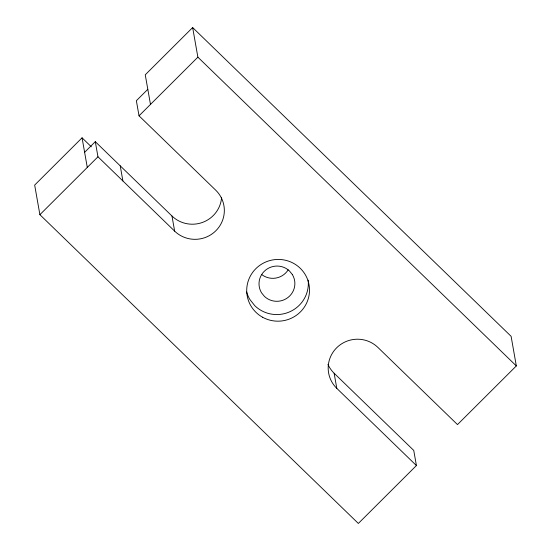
<?xml version="1.0" encoding="UTF-8"?>
<svg xmlns="http://www.w3.org/2000/svg" width="551" height="551" viewBox="0 0 551 551"><rect width="100%" height="100%" fill="white"/><g stroke="black" fill="none" stroke-linecap="round" stroke-linejoin="round"><path stroke-width="0.83" d="M91.321 146.793L82.065 137.819L34.672 185.074L39.892 214.683L358.35 523.45L416.411 465.554L413.753 450.436L334.133 373.247A29.175 28.659 -10 0 1 327.948 364.39M416.411 465.554L336.799 388.359A29.175 28.659 -10 0 1 336.64 347.812A29.175 28.659 -10 0 1 377.876 347.405L457.488 424.594L516.328 365.926L511.108 336.317L192.65 27.55L145.257 74.805L150.478 104.414M84.62 152.31L95.295 141.669L171.981 216.02A29.175 28.659 -10 0 0 202.603 222.384A29.175 28.659 -10 0 0 221.578 197.747M147.813 89.303L136.366 100.716L139.031 115.827L215.716 190.178A29.175 28.659 -10 0 1 215.882 230.731A29.175 28.659 -10 0 1 174.646 231.138L97.961 156.787L95.295 141.669M39.892 214.683L97.961 156.787M139.031 115.827L197.871 57.159L192.65 27.55M197.871 57.159L516.328 365.926M334.133 373.247L336.799 388.359M171.981 216.02L174.646 231.138M120.228 165.844L122.894 180.962M82.065 137.819L87.285 167.428M308.161 280.149A31.421 30.863 -10 0 1 290.57 311.418A31.421 30.863 -10 0 1 254.824 305.729L249.81 299.386A31.421 30.863 -10 0 1 246.641 291.968M288.18 269.832A17.956 17.632 -10 0 1 261.58 274.46M292.333 274.515L289.42 270.927A17.956 17.632 -10 0 0 261.553 292.843L264.466 296.431A17.956 17.632 -10 0 0 292.333 274.515M262.517 317.204A31.421 30.863 -10 0 0 309.51 289.991A31.421 30.863 -10 0 0 262.304 263.722A31.421 30.863 -10 0 0 262.517 317.204"/></g></svg>
